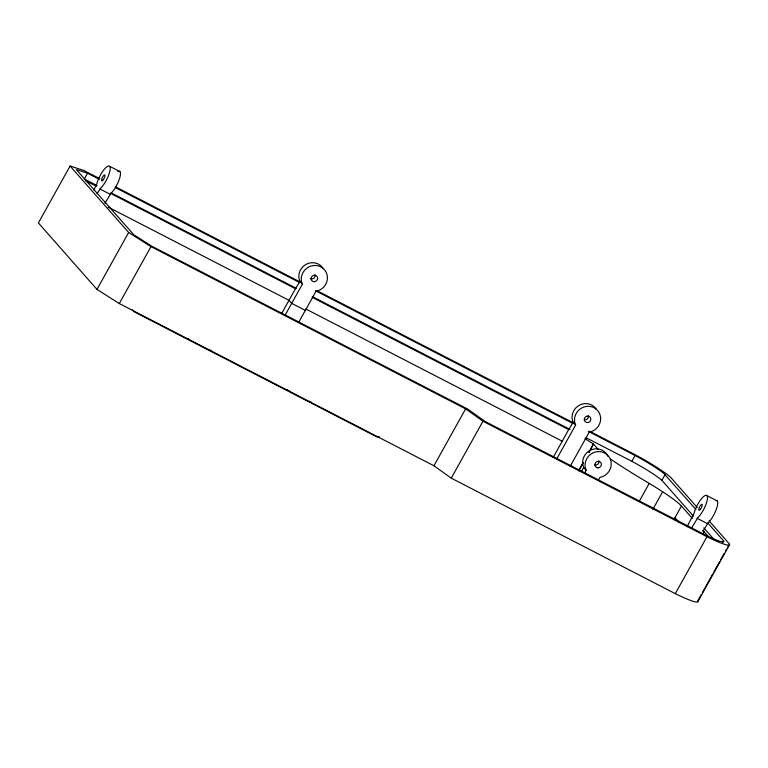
<?xml version="1.0" encoding="UTF-8"?>
<svg xmlns="http://www.w3.org/2000/svg" width="768" height="768" viewBox="0 0 768 768"><rect width="100%" height="100%" fill="white"/><g stroke="black" fill="none" stroke-linecap="round" stroke-linejoin="round"><path stroke-width="1.15" d="M584.544 473.126L586.109 470.266A13.354 12.72 -41.4 0 1 594.077 452.438A13.354 12.72 -41.4 0 1 610.886 461.04A13.354 12.72 -41.4 0 1 599.981 477.36L598.234 480.211M581.443 471.562L583.68 467.51A13.354 12.72 -41.4 0 1 590.592 450.134A13.354 12.72 -41.4 0 1 607.757 456.173M99.83 178.723L83.856 170.486L70.08 166.022L38.4 222.95L96.979 289.402L119.29 303.542L433.949 465.773L451.267 478.147L675.302 593.654A40.387 4.291 29.1 0 0 697.757 600.922L701.213 594.71M99.274 179.27L87.562 173.222L84.326 179.03L97.114 185.616M93.859 190.032L96.768 183.955A13.354 3.821 -62.7 0 1 105.907 167.549A13.354 3.821 -62.7 0 1 109.718 171.869A13.354 3.821 -62.7 0 1 100.579 188.275L97.094 193.699M104.928 203.299L110.822 193.555A13.354 3.821 -62.7 0 0 119.549 178.55A13.354 3.821 -62.7 0 0 117.734 171.61M96.979 289.402L128.659 232.474L70.08 166.022M119.29 303.542L150.97 246.624L128.659 232.474M110.371 193.286L295.459 288.71L281.702 313.411M323.203 268.589A13.354 12.72 -41.4 0 0 306.826 263.99A13.354 12.72 -41.4 0 0 299.309 279.773L299.99 281.347L295.459 288.71M298.608 322.493L316.07 291.139L317.818 290.813A13.354 12.72 -41.4 0 0 326.957 274.397A13.354 12.72 -41.4 0 0 310.867 266.102A13.354 12.72 -41.4 0 0 301.728 282.518L302.419 284.102L284.976 315.418M433.949 465.773L465.629 408.845L150.97 246.624M451.267 478.147L482.947 421.229L465.629 408.845M553.238 457.334L568.685 429.581L312.298 297.398M596.429 409.469A13.354 12.72 -41.5 0 0 580.051 404.87A13.354 12.72 -41.5 0 0 572.534 420.643L573.226 422.218L568.685 429.581M578.611 470.621L583.171 462.432M588.864 452.189L593.424 444L584.957 438.643M578.87 470.89L583.421 462.701M589.123 452.458L593.424 444M586.07 437.712L631.872 461.328L635.107 455.52L638.054 457.123A33.696 3.581 29.1 0 1 663.917 473.52L695.952 509.53M639.533 500.803L649.219 483.389A110.285 11.722 29.1 0 1 610.646 459.158M693.514 516.23L661.891 480.355L665.126 474.557M652.944 509.165L662.63 491.75M673.862 519.677L681.446 506.054A57.811 6.144 29.1 0 0 663.811 492.528L660.432 490.33A57.811 6.144 29.1 0 0 649.219 483.389M687.034 526.752L694.032 513.322A13.354 3.821 -62.7 0 1 703.171 496.906A13.354 3.821 -62.7 0 1 706.982 501.226A13.354 3.821 -62.7 0 1 697.843 517.642L691.382 528.403M716.285 500.554A13.354 3.821 -62.7 0 1 716.314 509.395A13.354 3.821 -62.7 0 1 708.086 522.912L702.998 531.206L704.131 531.802L703.056 533.731M675.302 593.654L706.982 536.726A40.387 4.291 29.1 0 0 729.437 543.994L709.066 520.886M722.544 542.851L723.619 540.912L707.808 522.979M702.365 592.637L712.733 574.013M713.885 571.939L719.645 561.59M720.797 559.517L724.253 553.306M725.405 551.242L726.557 549.168M727.709 547.104L728.861 545.03M697.92 601.536L729.6 544.618M556.618 459.13L575.645 424.963L574.963 423.389A13.354 12.72 -41.5 0 1 584.093 406.973A13.354 12.72 -41.5 0 1 600.182 415.267A13.354 12.72 -41.5 0 1 591.053 431.683L589.296 432.01L570.25 466.195M379.2 436.637L376.925 436.934L134.016 311.702L132.442 309.917M87.562 173.222L76.33 169.594L133.786 234.778L151.978 246.307L467.798 409.133L485.117 421.507L707.779 536.227A33.696 3.581 29.1 0 0 723.744 541.392L723.619 540.912M85.862 181.066L96.538 186.163M109.699 166.31L119.942 171.59M115.795 186.95L301.056 282.461M317.021 290.698L573.61 422.986M589.584 431.222L634.301 454.272A40.387 4.291 29.1 0 1 670.685 477.341L697.315 507.562M115.258 187.507L299.549 282.518M315.523 290.755L573.322 423.667M588.23 431.357L635.107 455.52M706.963 495.667L717.206 500.947M110.957 192.758L296.314 288.326M312.298 296.563L570.086 429.475M99.763 188.909L109.997 194.189M108.163 207.091L288.998 300.317L291.706 303.341L305.347 310.416M305.846 309.005L562.234 441.187M697.027 518.266L707.261 523.546M482.947 421.229L706.982 536.726M187.21 338.294L189.331 339.389M209.51 349.795L211.642 350.89M287.05 389.76L289.171 390.864M309.35 401.261L311.472 402.355M631.872 461.328L634.819 462.922A33.696 3.581 29.1 0 1 660.682 479.318L661.891 480.355M573.226 422.218L575.645 424.963M703.795 527.885L714.067 539.549M681.446 506.054L692.342 518.419M702.845 530.333L708.557 536.813M674.986 517.661L678.874 522.077M583.68 467.51L586.109 470.266M299.99 281.347L302.419 284.102M593.683 444.269L598.205 449.414M315.072 274.694A3.341 3.178 -41.4 0 1 310.301 278.611M588.307 415.565A3.341 3.178 -41.4 0 1 584.323 419.76M598.867 460.829A3.341 3.178 -41.4 0 1 594.893 465.024M314.371 281.702A3.341 3.178 -41.4 0 0 317.165 276.682A3.341 3.178 -41.4 0 0 311.501 276.989A3.341 3.178 -41.4 0 0 314.371 281.702M587.597 422.573A3.341 3.178 -41.4 0 0 590.39 417.552A3.341 3.178 -41.4 0 0 584.726 417.859A3.341 3.178 -41.4 0 0 587.597 422.573M598.166 467.837A3.341 3.178 -41.4 0 0 600.96 462.806A3.341 3.178 -41.4 0 0 595.296 463.123A3.341 3.178 -41.4 0 0 598.166 467.837M103.018 180.029A3.341 0.95 -62.7 0 0 104.861 175.008A3.341 0.95 -62.7 0 0 101.856 178.704A3.341 0.95 -62.7 0 0 103.018 180.029M700.282 509.386A3.341 0.95 -62.7 0 0 702.125 504.374A3.341 0.95 -62.7 0 0 699.12 508.061A3.341 0.95 -62.7 0 0 700.282 509.386"/></g></svg>
